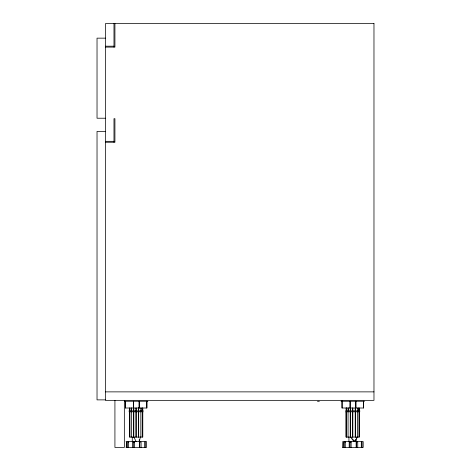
<?xml version="1.0" encoding="UTF-8"?>
<svg xmlns="http://www.w3.org/2000/svg" width="471" height="471" viewBox="0 0 471 471"><rect width="100%" height="100%" fill="white"/><g stroke="black" fill="none" stroke-linecap="round" stroke-linejoin="round"><path stroke-width="0.71" d="M126.416 447.45L126.416 442.039L126.269 447.45M129.454 411.795L129.454 437.082L142.784 437.082L142.784 411.795M131.403 437.082L131.403 411.795M133.57 437.082L133.57 411.795M136.119 410.895L136.119 408.01M138.668 408.01L138.668 437.082M139.157 408.01L139.157 401.251M139.263 439.661L139.263 441.592L140.411 437.082M139.21 408.01L139.21 401.251M141.906 410.895L141.906 408.01M346.114 437.082L346.114 411.795L346.114 437.082L359.444 437.082L359.444 411.795M346.55 410.895L346.55 408.01M348.063 410.895L348.063 408.01M348.31 410.895L348.31 408.01M350.477 410.895L350.477 408.01M352.779 437.082L352.779 411.795M355.87 408.01L355.87 401.251M356.423 447.45L356.423 442.039M357.489 410.895L357.489 408.01M357.742 447.45L357.742 442.039L356.135 442.039L356.135 447.45M353.927 441.592L350.559 437.082L354.999 441.592L355.699 439.661M354.999 441.592L357.071 437.082L355.923 441.592L354.846 440.691M105.504 38.151L97.026 38.151L97.026 118.221L105.504 118.221M105.504 46.193L113.982 46.193M105.504 47.1L114.924 47.1L114.924 23.55M105.504 131.409L97.026 131.409L97.026 399.879L105.504 399.879M105.504 141.335L113.982 141.335M105.504 142.242L114.924 142.242L114.924 118.692L113.982 118.692L113.982 142.242M105.504 391.872L373.974 391.872M124.344 401.251L147.894 401.251M341.004 401.251L364.554 401.251M317.454 401.292L319.338 401.292M129.019 410.895L143.219 410.895M345.679 410.895L359.879 410.895M129.019 411.795L143.219 411.795M345.679 411.795L359.879 411.795M126.04 441.592L146.522 441.592L146.522 447.45L126.04 447.45M342.7 441.592L363.182 441.592L363.182 447.45L342.7 447.45M128.854 442.039L127.576 442.039L127.576 447.45M134.618 442.039L132.539 442.039L132.539 447.45M345.514 442.039L344.236 442.039L344.236 447.45M351.278 442.039L349.199 442.039L349.199 447.45M341.404 400.35L342.582 401.251M133.899 437.082L136.119 441.592M124.744 401.251L124.344 400.35L124.344 447.45L114.924 447.45L114.924 400.35M363.565 401.251L363.565 408.01L341.993 408.01L341.993 401.251M363.447 401.251L363.447 408.01M362.052 447.45L362.052 442.039L361.304 442.039L361.304 447.45M359.444 408.01L359.444 410.895M358.937 408.01L358.937 410.895M358.937 411.795L358.937 437.082M358.566 408.01L358.566 410.895M357.489 411.795L357.489 437.082M355.817 401.251L355.817 408.01M355.328 408.01L355.328 437.082M355.24 408.01L355.24 410.895M355.24 411.795L355.24 437.082M352.779 408.01L352.779 410.895M352.691 408.01L352.691 410.895M352.691 411.795L352.691 437.082M351.113 442.039L351.113 447.45M350.477 411.795L350.477 437.082M350.23 408.01L350.23 410.895M350.23 411.795L350.23 437.082M350 442.039L350 447.45M348.929 437.082L348.929 441.592M348.063 411.795L348.063 437.082M346.621 408.01L346.621 410.895M346.55 411.795L346.621 437.082M346.114 408.01L346.114 410.895M345.261 442.039L345.261 447.45M343.076 447.45L343.076 442.039L342.929 447.45M342.111 401.251L342.111 408.01M146.905 401.251L146.905 408.01L125.333 408.01L125.333 401.251M146.787 401.251L146.787 408.01M145.392 447.45L145.392 442.039L144.644 442.039L144.644 447.45M142.784 408.01L142.784 410.895M142.277 408.01L142.277 410.895M142.277 411.795L142.277 437.082M141.082 447.45L141.082 442.039L139.475 442.039L139.475 447.45M140.829 408.01L140.829 410.895M140.829 411.795L140.829 437.082M139.763 442.039L139.763 447.45M138.58 408.01L138.58 410.895M138.58 411.795L138.58 437.082M136.119 411.795L136.119 437.082M136.031 408.01L136.031 410.895M136.031 411.795L136.031 437.082M134.453 442.039L134.453 447.45M133.817 408.01L133.817 410.895M133.817 411.795L133.817 437.082M133.57 408.01L133.57 410.895M133.34 442.039L133.34 447.45M132.269 437.082L132.269 441.592M131.65 408.01L131.65 410.895M131.403 408.01L131.403 410.895M129.89 408.01L129.961 410.895M129.89 411.795L129.961 437.082M129.454 408.01L129.454 410.895M128.601 442.039L128.601 447.45M125.451 401.251L125.451 408.01M113.982 23.55L113.982 47.1M133.405 401.251L133.405 408.01L133.458 401.251M373.974 23.55L105.504 23.55L105.504 400.35L373.974 400.35L373.974 23.55M350.118 408.01L350.118 401.251L350.065 408.01"/></g></svg>
